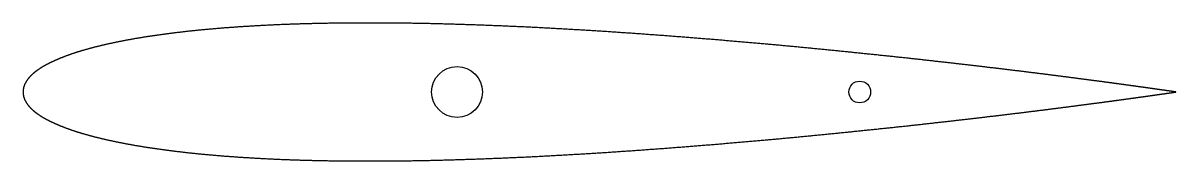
# Model space of a CAD drawing. Header units: millimetres. Extents: x 0 to 159, y -10 to 10.
import ezdxf

# ---------------------------------------------------------------- set-up
doc = ezdxf.new("R2010")
doc.units = ezdxf.units.MM

msp = doc.modelspace()

# ---------------------------------------------------------------- linework, layer by layer
for centre, radius in [((59.7, 0), 3.5), ((59.7, 0), 3.5), ((115.1, 0), 1.5), ((115.1, 0), 1.5)]:
    msp.add_circle(centre, radius)
msp.add_open_spline([(158.6, 0), (158.58, 0), (158.46, -0.02), (158.26, -0.05), (157.93, -0.1), (157.58, -0.15), (157.15, -0.21), (156.65, -0.28), (156.07, -0.36), (155.41, -0.46), (154.68, -0.56), (153.87, -0.67), (152.99, -0.8), (152.04, -0.93), (151.02, -1.07), (149.92, -1.22), (148.76, -1.38), (147.52, -1.54), (146.22, -1.71), (144.85, -1.89), (143.42, -2.08), (141.93, -2.27), (140.37, -2.47), (138.75, -2.67), (137.08, -2.88), (135.34, -3.09), (133.56, -3.3), (131.72, -3.52), (129.82, -3.74), (127.88, -3.97), (125.89, -4.19), (123.85, -4.42), (121.77, -4.65), (119.65, -4.88), (117.48, -5.1), (115.28, -5.33), (113.05, -5.56), (110.78, -5.79), (108.48, -6.01), (106.15, -6.24), (103.79, -6.46), (101.41, -6.67), (99.01, -6.88), (96.59, -7.09), (94.15, -7.3), (91.7, -7.49), (89.23, -7.69), (86.76, -7.87), (84.28, -8.05), (81.79, -8.22), (79.3, -8.39), (76.81, -8.54), (74.32, -8.68), (71.84, -8.82), (69.37, -8.95), (66.9, -9.06), (64.45, -9.16), (62.01, -9.25), (59.59, -9.33), (57.19, -9.4), (54.81, -9.45), (52.45, -9.49), (50.12, -9.51), (47.82, -9.52), (45.55, -9.51), (43.32, -9.49), (41.12, -9.46), (38.95, -9.41), (36.83, -9.34), (34.75, -9.26), (32.71, -9.16), (30.72, -9.04), (28.78, -8.91), (26.88, -8.77), (25.04, -8.6), (23.25, -8.43), (21.52, -8.23), (19.84, -8.02), (18.23, -7.8), (16.67, -7.57), (15.17, -7.31), (13.74, -7.05), (12.38, -6.77), (11.07, -6.48), (9.84, -6.18), (8.67, -5.86), (7.58, -5.54), (6.55, -5.2), (5.6, -4.85), (4.72, -4.49), (3.91, -4.13), (3.17, -3.75), (2.51, -3.37), (1.93, -2.98), (1.42, -2.58), (0.98, -2.17), (0.63, -1.75), (0.35, -1.33), (0.14, -0.89), (0.02, -0.45), (-0.02, 0), (0.02, 0.45), (0.14, 0.89), (0.35, 1.33), (0.63, 1.75), (0.98, 2.17), (1.42, 2.58), (1.93, 2.98), (2.51, 3.37), (3.17, 3.75), (3.91, 4.13), (4.72, 4.49), (5.6, 4.85), (6.55, 5.2), (7.58, 5.54), (8.67, 5.86), (9.84, 6.18), (11.07, 6.48), (12.38, 6.77), (13.74, 7.05), (15.17, 7.31), (16.67, 7.57), (18.23, 7.8), (19.84, 8.02), (21.52, 8.23), (23.25, 8.43), (25.04, 8.6), (26.88, 8.77), (28.78, 8.91), (30.72, 9.04), (32.71, 9.16), (34.75, 9.26), (36.83, 9.34), (38.95, 9.41), (41.12, 9.46), (43.32, 9.49), (45.55, 9.51), (47.82, 9.52), (50.12, 9.51), (52.45, 9.49), (54.81, 9.45), (57.19, 9.4), (59.59, 9.33), (62.01, 9.25), (64.45, 9.16), (66.9, 9.06), (69.37, 8.95), (71.84, 8.82), (74.32, 8.68), (76.81, 8.54), (79.3, 8.39), (81.79, 8.22), (84.28, 8.05), (86.76, 7.87), (89.23, 7.69), (91.7, 7.49), (94.15, 7.3), (96.59, 7.09), (99.01, 6.88), (101.41, 6.67), (103.79, 6.46), (106.15, 6.24), (108.48, 6.01), (110.78, 5.79), (113.05, 5.56), (115.28, 5.33), (117.48, 5.1), (119.65, 4.88), (121.77, 4.65), (123.85, 4.42), (125.89, 4.19), (127.88, 3.97), (129.82, 3.74), (131.72, 3.52), (133.56, 3.3), (135.34, 3.09), (137.08, 2.88), (138.75, 2.67), (140.37, 2.47), (141.93, 2.27), (143.42, 2.08), (144.85, 1.89), (146.22, 1.71), (147.52, 1.54), (148.76, 1.38), (149.92, 1.22), (151.02, 1.07), (152.04, 0.93), (152.99, 0.8), (153.87, 0.67), (154.68, 0.56), (155.41, 0.46), (156.07, 0.36), (156.65, 0.28), (157.15, 0.21), (157.58, 0.15), (157.93, 0.1), (158.26, 0.05), (158.46, 0.02), (158.58, 0), (158.6, 0)], degree=4, knots=[0, 0, 0, 0, 0, 0.003305, 0.005251, 0.007517, 0.010057, 0.012844, 0.015853, 0.019069, 0.022477, 0.026064, 0.029821, 0.033738, 0.037807, 0.04202, 0.046371, 0.050853, 0.05546, 0.060186, 0.065027, 0.069976, 0.07503, 0.080184, 0.085434, 0.090774, 0.096201, 0.101711, 0.1073, 0.112964, 0.118699, 0.124501, 0.130368, 0.136295, 0.142278, 0.148315, 0.154402, 0.160535, 0.166711, 0.172927, 0.179179, 0.185465, 0.19178, 0.198121, 0.204486, 0.210871, 0.217273, 0.223689, 0.230115, 0.236548, 0.242985, 0.249423, 0.255859, 0.262289, 0.268711, 0.275121, 0.281516, 0.287892, 0.294248, 0.300579, 0.306882, 0.313155, 0.319394, 0.325595, 0.331757, 0.337875, 0.343946, 0.349967, 0.355935, 0.361846, 0.367698, 0.373486, 0.379209, 0.384861, 0.390441, 0.395943, 0.401366, 0.406705, 0.411957, 0.417118, 0.422185, 0.427153, 0.432019, 0.436778, 0.441428, 0.445964, 0.450381, 0.454676, 0.458845, 0.462884, 0.466789, 0.470556, 0.474184, 0.477671, 0.481017, 0.484224, 0.487301, 0.490258, 0.493116, 0.495899, 0.498638, 0.501362, 0.504101, 0.506884, 0.509742, 0.512699, 0.515776, 0.518983, 0.522329, 0.525816, 0.529444, 0.533211, 0.537116, 0.541155, 0.545324, 0.549619, 0.554036, 0.558572, 0.563222, 0.567981, 0.572847, 0.577815, 0.582882, 0.588043, 0.593295, 0.598634, 0.604057, 0.609559, 0.615139, 0.620791, 0.626514, 0.632302, 0.638154, 0.644065, 0.650033, 0.656054, 0.662125, 0.668243, 0.674405, 0.680606, 0.686845, 0.693118, 0.699421, 0.705752, 0.712108, 0.718484, 0.724879, 0.731289, 0.737711, 0.744141, 0.750577, 0.757015, 0.763452, 0.769885, 0.776311, 0.782727, 0.789129, 0.795514, 0.801879, 0.80822, 0.814535, 0.820821, 0.827073, 0.833289, 0.839465, 0.845598, 0.851685, 0.857722, 0.863705, 0.869632, 0.875499, 0.881301, 0.887036, 0.8927, 0.898289, 0.903799, 0.909226, 0.914566, 0.919816, 0.92497, 0.930024, 0.934973, 0.939814, 0.94454, 0.949147, 0.953629, 0.95798, 0.962193, 0.966262, 0.970179, 0.973936, 0.977523, 0.980931, 0.984147, 0.987156, 0.989943, 0.992483, 0.994749, 0.996695, 1, 1, 1, 1, 1])

doc.saveas('drawing.dxf')
